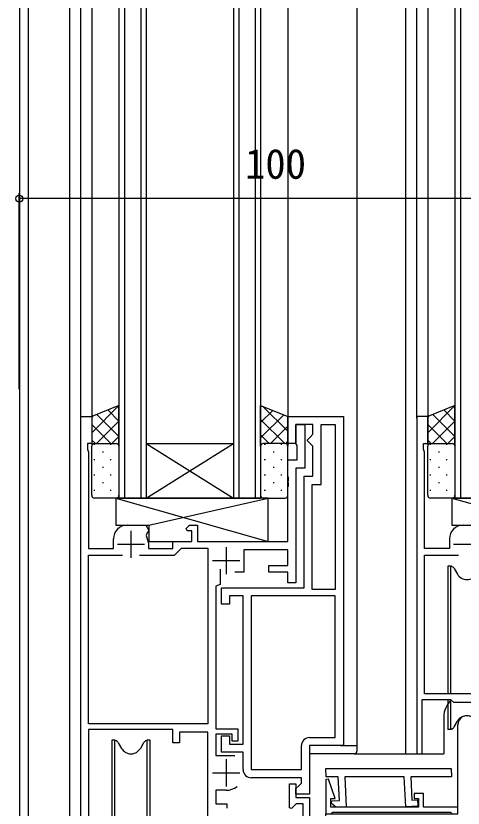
# Model space of a CAD drawing. Units: millimetres, scale not verified. Extents: x -437 to 438, y -681 to 679.
# Drawn here: x -255.6 to -173.5, y -83.5 to 62.1 of the extents above; entities that cross this region are included whole.
import ezdxf
from ezdxf.enums import TextEntityAlignment as Align

# ---------------------------------------------------------------- set-up
doc = ezdxf.new("R2010")
doc.units = ezdxf.units.MM
doc.header["$LTSCALE"] = 4
for name, color, linetype in [('0-2_YKK_11', 7, 'Continuous'), ('0-3_YKK_12', 2, 'Continuous'), ('0-4_YKK_13', 4, 'Continuous'), ('0-5_YKK_D', 6, 'Continuous')]:
    doc.layers.add(name, color=color, linetype=linetype)
doc.styles.add('ＭＳ ゴシック', font='')
doc.styles.get('ＭＳ ゴシック').set_extended_font_data('MS Gothic')

msp = doc.modelspace()

# ---------------------------------------------------------------- linework, layer by layer
at = {"layer": '0-2_YKK_11'}
for p, q in [((-234.49, -32.489), (-234.49, -37.489)), ((-236.99, -34.989), (-231.99, -34.989)), ((-216.99, -35.489), (-216.99, -40.489)), ((-175.29, -34.989), (-170.29, -34.989)), ((-219.49, -37.989), (-214.49, -37.989)), ((-216.99, -74.489), (-216.99, -79.489)), ((-219.49, -76.989), (-214.49, -76.989))]:
    msp.add_line(p, q, dxfattribs=at)
for points in [[(-223.79, -104.489), (-223.79, -95.489), (-225.79, -95.489), (-225.79, -97.489), (-226.79, -97.489), (-226.79, -95.489), (-231.49, -95.489), (-231.99, -95.989), (-236.99, -95.989), (-237.49, -95.489), (-242.69, -95.489), (-242.69, -105.489), (-243.69, -105.489), (-243.69, -11.489), (-241.69, -11.489), (-241.69, -16.489), (-242.49, -16.489), (-242.49, -17.489), (-242.29, -18.038), (-242.29, -35.789), (-237.69, -35.789), (-237.69, -33.989)], [(-213.89, -76.389), (-213.89, -73.189), (-217.89, -73.189), (-217.89, -70.189), (-216.39, -70.189), (-216.39, -71.689), (-213.89, -71.689), (-213.89, -44.489), (-216.39, -44.489), (-216.39, -45.989), (-217.89, -45.989), (-217.89, -42.989), (-202.69, -42.989), (-202.69, -22.489), (-201.09, -22.489), (-201.09, -16.989), (-201.59, -16.489), (-202.09, -15.989), (-202.09, -15.789), (-201.59, -15.289), (-201.09, -14.789), (-201.09, -12.989), (-204.19, -12.989), (-204.19, -16.489), (-205.69, -16.489), (-205.69, -11.489), (-195.49, -11.489)], [(-195.49, -11.489), (-195.49, -71.989), (-201.69, -71.989), (-201.69, -80.889), (-204.19, -80.889), (-204.19, -79.889), (-203.69, -79.389), (-203.19, -78.889), (-203.19, -77.889), (-212.39, -77.889)], [(-175.99, -33.989), (-175.99, -35.789), (-180.59, -35.789), (-180.59, -18.038), (-180.79, -17.489), (-180.79, -16.489), (-179.99, -16.489), (-179.99, -11.489), (-181.99, -11.489), (-181.99, -73.489), (-180.99, -73.489), (-180.99, -63.489), (-175.79, -63.489), (-175.29, -63.989), (-170.29, -63.989)], [(-235.19, -31.489), (-231.79, -31.489), (-231.29, -32.355), (-231.29, -32.551), (-231.49, -32.897), (-231.676, -33.35), (-231.29, -34.789), (-231.29, -35.789), (-226.79, -35.789), (-226.79, -34.489), (-223.29, -34.489), (-223.29, -32.489), (-224.166, -32.489), (-224.326, -32.101), (-223.714, -31.489), (-222.29, -31.489), (-222.29, -34.489), (-205.69, -34.489), (-205.69, -24.447), (-205.57, -24.264), (-205.57, -23.714), (-205.69, -23.531), (-205.69, -23.447), (-205.57, -23.264), (-205.57, -22.714), (-205.69, -22.531), (-205.69, -19.489), (-203.99, -19.489), (-203.99, -16.835), (-204.19, -16.489), (-204.19, -12.989), (-202.59, -12.989), (-202.59, -20.989), (-204.19, -20.989), (-204.19, -42.089), (-205.69, -42.089), (-205.69, -40.089), (-209.19, -40.089), (-209.19, -38.889), (-205.69, -38.889)], [(-232.94, -36.989), (-226.49, -36.989), (-225.49, -35.989), (-225.19, -35.689), (-220.39, -35.689), (-220.39, -67.989), (-242.29, -67.989), (-242.29, -36.989), (-236.04, -36.989)], [(-205.69, -38.889), (-205.69, -35.989), (-213.79, -35.989), (-213.79, -40.089), (-215.44, -40.089)], [(-171.24, -36.989), (-165.09, -36.989), (-165.09, -62.489), (-180.59, -62.489), (-180.59, -36.989), (-174.34, -36.989)], [(-218.14, -39.55), (-218.14, -42.389), (-218.89, -42.662), (-218.89, -68.889), (-214.89, -68.889), (-214.89, -71.189), (-215.89, -71.189), (-215.89, -69.889), (-218.89, -69.889), (-218.89, -73.789), (-215.39, -73.789)], [(-212.39, -44.489), (-212.39, -76.389), (-203.19, -76.389), (-203.19, -71.989)], [(-201.69, -70.489), (-196.99, -70.489), (-196.99, -44.489), (-212.39, -44.489)], [(-196.39, -91.689), (-198.69, -91.689), (-198.69, -89.589), (-197.89, -89.589), (-197.89, -90.689), (-196.39, -90.689), (-196.39, -85.489), (-197.89, -85.489), (-197.89, -86.589), (-198.69, -86.589), (-198.69, -84.489), (-174.49, -84.489), (-174.49, -68.189)], [(-202.89, -85.989), (-202.89, -82.689), (-204.166, -82.689), (-205.02, -83.543), (-205.39, -83.389), (-205.39, -80.328), (-205.39, -78.989), (-204.19, -78.989), (-204.19, -81.489), (-201.69, -81.489), (-201.69, -92.489)], [(-216.99, -80.189), (-218.89, -80.189), (-218.89, -82.689), (-216.89, -82.689), (-216.89, -83.489)]]:
    msp.add_lwpolyline(points, dxfattribs=at)
for points in [[(-196.99, -12.989), (-196.99, -43.289), (-201.19, -43.289), (-201.19, -23.989), (-199.59, -23.989), (-199.59, -12.989)], [(-242.29, -68.989), (-242.29, -94.489), (-226.79, -94.489), (-226.79, -86.489), (-220.39, -86.489), (-220.39, -69.489), (-225.59, -69.489), (-225.59, -71.489), (-226.79, -71.489), (-226.79, -68.989)], [(-198.716, -76.189), (-175.685, -76.189), (-175.606, -77.689), (-183.117, -77.689), (-182.892, -81.974), (-181.893, -81.922), (-181.831, -83.12), (-184.028, -83.235), (-184.318, -77.689), (-195.233, -77.689), (-194.944, -83.206), (-196.866, -83.307), (-197.719, -82.539), (-197.579, -82.143), (-196.205, -82.071), (-196.435, -77.689), (-198.638, -77.689)], [(-197.39, -84.189), (-175.79, -84.189), (-175.49, -84.489), (-174.49, -84.489), (-174.49, -83.289), (-180.79, -83.289), (-180.79, -80.789), (-182.49, -80.789), (-182.49, -81.689), (-181.69, -81.689), (-181.69, -83.289), (-197.79, -83.289), (-197.79, -81.689), (-196.969, -81.689), (-198.189, -78.151), (-198.69, -78.235), (-198.69, -84.489), (-197.69, -84.489)]]:
    msp.add_lwpolyline(points, close=True, dxfattribs=at)
for centre, radius, start, end in [((-235.19, -33.989), 2.5, 90.00001, 179.99999), ((-173.49, -33.989), 2.5, 90.00001, 179.99999), ((-172.79, -68.189), 1.7, 359.99999, 180.00001), ((-201.69, -71.989), 1.5, 90.00001, 179.99999), ((-212.39, -76.389), 1.5, 180.00001, 269.99999), ((-216.99, -76.989), 3.2, 270.00001, 308.36652)]:
    msp.add_arc(centre, radius, start, end, dxfattribs=at)
at = {"layer": '0-3_YKK_12'}
for p, q in [((-254.99, 205.512), (-254.99, -111.187)), ((-253.392, 205.512), (-253.392, -120.289)), ((-245.69, -105.488), (-245.69, 205.512)), ((-243.69, -11.689), (-243.69, 205.512)), ((-241.69, 205.512), (-241.69, -11.978)), ((-236.69, 205.512), (-236.69, -26.492)), ((-235.69, 205.512), (-235.69, -26.492)), ((-232.69, 205.512), (-232.69, -26.492)), ((-231.69, 205.512), (-231.69, -26.492)), ((-215.69, 205.512), (-215.69, -26.492)), ((-214.69, 205.512), (-214.69, -26.492)), ((-211.69, 205.512), (-211.69, -26.492)), ((-210.69, 205.512), (-210.69, -26.492)), ((-205.69, 205.512), (-205.69, -11.489)), ((-192.99, 205.512), (-192.99, -71.989)), ((-183.99, -73.488), (-183.99, 205.512)), ((-181.99, -11.789), (-181.99, 205.512)), ((-179.99, 205.512), (-179.99, -11.978)), ((-174.99, 205.512), (-174.99, -26.492)), ((-173.99, 205.512), (-173.99, -26.492)), ((-231.69, -16.492), (-215.69, -16.492)), ((-231.69, -16.492), (-215.69, -26.492)), ((-231.69, -26.492), (-215.69, -16.492)), ((-236.69, -26.492), (-210.69, -26.492)), ((-174.99, -26.492), (-148.99, -26.492)), ((-177.04, -66.739), (-177.04, -73.489)), ((-195.99, -71.989), (-192.99, -71.989)), ((-193.49, -73.487), (-177.04, -73.489))]:
    msp.add_line(p, q, dxfattribs=at)
msp.add_arc((-172.79, -66.739), 4.25, 132.61103, 180, dxfattribs=at)
at = {"layer": '0-4_YKK_13'}
for p, q in [((-241.69, -14.521), (-236.69, -9.521)), ((-236.69, -9.521), (-236.711, -9.5)), ((-210.69, -9.805), (-210.466, -9.581)), ((-205.69, -14.237), (-210.265, -9.662)), ((-179.99, -14.521), (-174.99, -9.521)), ((-174.99, -9.521), (-175.011, -9.5)), ((-241.69, -11.693), (-241.355, -11.358)), ((-241.69, -11.492), (-241.69, -16.992)), ((-236.69, -15.178), (-240.752, -11.116)), ((-236.69, -12.35), (-238.732, -10.308)), ((-210.69, -12.634), (-208.446, -10.39)), ((-210.69, -15.462), (-206.426, -11.198)), ((-205.69, -11.492), (-205.69, -16.992)), ((-179.99, -11.693), (-179.655, -11.358)), ((-179.99, -11.492), (-179.99, -16.992)), ((-174.99, -15.178), (-179.052, -11.116)), ((-174.99, -12.35), (-177.031, -10.308)), ((-238.205, -16.492), (-241.69, -13.006)), ((-240.832, -16.492), (-236.69, -12.35)), ((-206.264, -16.492), (-210.69, -12.065)), ((-176.505, -16.492), (-179.99, -13.006)), ((-179.132, -16.492), (-174.99, -12.35)), ((-208.891, -16.492), (-205.69, -13.291)), ((-241.033, -16.492), (-241.69, -15.835)), ((-238.004, -16.492), (-236.69, -15.178)), ((-209.092, -16.492), (-210.69, -14.894)), ((-179.333, -16.492), (-179.99, -15.835)), ((-176.304, -16.492), (-174.99, -15.178)), ((-241.69, -25.992), (-241.69, -16.992)), ((-241.335, -16.587), (-241.135, -16.587)), ((-241.19, -16.492), (-237.19, -16.492)), ((-238.305, -16.587), (-238.105, -16.587)), ((-236.69, -16.992), (-236.69, -25.992)), ((-210.69, -16.992), (-210.69, -25.992)), ((-206.19, -16.492), (-210.19, -16.492)), ((-210.005, -16.587), (-209.805, -16.587)), ((-206.975, -16.587), (-206.775, -16.587)), ((-206.076, -16.505), (-205.69, -16.119)), ((-205.69, -25.992), (-205.69, -16.992)), ((-179.99, -25.992), (-179.99, -16.992)), ((-179.635, -16.587), (-179.435, -16.587)), ((-179.49, -16.492), (-175.49, -16.492)), ((-176.605, -16.587), (-176.405, -16.587)), ((-174.99, -16.992), (-174.99, -25.992)), ((-239.72, -18.002), (-239.52, -18.002)), ((-208.39, -18.002), (-208.19, -18.002)), ((-178.02, -18.002), (-177.82, -18.002)), ((-241.335, -19.417), (-241.135, -19.417)), ((-238.305, -19.417), (-238.105, -19.417)), ((-210.005, -19.417), (-209.805, -19.417)), ((-206.975, -19.417), (-206.775, -19.417)), ((-179.635, -19.417), (-179.435, -19.417)), ((-176.605, -19.417), (-176.405, -19.417)), ((-239.72, -20.832), (-239.52, -20.832)), ((-208.39, -20.832), (-208.19, -20.832)), ((-178.02, -20.832), (-177.82, -20.832)), ((-241.335, -22.247), (-241.135, -22.247)), ((-238.305, -22.247), (-238.105, -22.247)), ((-210.005, -22.247), (-209.805, -22.247)), ((-206.975, -22.247), (-206.775, -22.247)), ((-179.635, -22.247), (-179.435, -22.247)), ((-176.605, -22.247), (-176.405, -22.247)), ((-239.72, -23.662), (-239.52, -23.662)), ((-208.39, -23.662), (-208.19, -23.662)), ((-178.02, -23.662), (-177.82, -23.662)), ((-241.335, -25.077), (-241.135, -25.077)), ((-238.305, -25.077), (-238.105, -25.077)), ((-210.005, -25.077), (-209.805, -25.077)), ((-206.975, -25.077), (-206.775, -25.077)), ((-179.635, -25.077), (-179.435, -25.077)), ((-176.605, -25.077), (-176.405, -25.077)), ((-237.19, -26.492), (-241.19, -26.492)), ((-237.29, -26.489), (-209.29, -34.489)), ((-231.19, -31.489), (-209.29, -26.489)), ((-210.19, -26.492), (-206.19, -26.492)), ((-175.49, -26.492), (-179.49, -26.492)), ((-175.59, -26.489), (-147.59, -34.489)), ((-176.29, -38.99), (-176.29, -62.49)), ((-175.748, -38.99), (-176.29, -38.99)), ((-175.748, -62.49), (-175.748, -38.99)), ((-175.637, -39.028), (-175.74, -38.99)), ((-175.113, -39.468), (-174.522, -40.49)), ((-176.29, -63.49), (-176.29, -68.99)), ((-175.748, -68.99), (-175.748, -63.54)), ((-175.113, -68.513), (-174.522, -67.49)), ((-175.748, -68.99), (-176.29, -68.99)), ((-175.637, -68.953), (-175.74, -68.99)), ((-237.99, -70.989), (-237.99, -94.489)), ((-237.448, -70.989), (-237.99, -70.989)), ((-237.448, -94.489), (-237.448, -70.989)), ((-237.337, -71.026), (-237.44, -70.989)), ((-231.644, -71.026), (-231.54, -70.989)), ((-230.99, -70.989), (-231.532, -70.989)), ((-231.532, -94.489), (-231.532, -70.989)), ((-230.99, -94.489), (-230.99, -70.989)), ((-236.813, -71.466), (-236.222, -72.489)), ((-232.168, -71.466), (-232.758, -72.489)), ((-192.99, -71.989), (-192.99, -72.989)), ((-234.604, -73.487), (-234.605, -73.486)), ((-234.352, -73.486), (-234.353, -73.484)), ((-193.99, -73.489), (-201.69, -73.489)), ((-193.49, -73.489), (-193.99, -73.489)), ((-230.99, -74.493), (-230.993, -74.491))]:
    msp.add_line(p, q, dxfattribs=at)
for points in [[(-236.69, -16.992), (-236.69, -9.492), (-241.69, -11.492)], [(-210.69, -16.992), (-210.69, -9.492), (-205.69, -11.492)], [(-174.99, -16.992), (-174.99, -9.492), (-179.99, -11.492)], [(-221.993, -34.489), (-209.29, -34.489), (-209.29, -26.489), (-237.29, -26.489), (-237.29, -31.489), (-231.19, -31.489), (-231.19, -34.489), (-223.587, -34.489)], [(-160.293, -34.489), (-147.59, -34.489), (-147.59, -26.489), (-175.59, -26.489), (-175.59, -31.489), (-169.49, -31.489), (-169.49, -34.489), (-161.887, -34.489)]]:
    msp.add_lwpolyline(points, dxfattribs=at)
for centre, radius, start, end in [((-241.19, -16.992), 0.5, 90, 180), ((-237.19, -16.992), 0.5, 0, 90), ((-210.19, -16.992), 0.5, 90, 180), ((-206.19, -16.992), 0.5, 0, 90), ((-179.49, -16.992), 0.5, 90, 180), ((-175.49, -16.992), 0.5, 0, 90), ((-241.19, -25.992), 0.5, 180, 270), ((-237.19, -25.992), 0.5, 270, 0), ((-210.19, -25.992), 0.5, 180, 270), ((-206.19, -25.992), 0.5, 270, 0), ((-179.49, -25.992), 0.5, 180, 270), ((-175.49, -25.992), 0.5, 270, 0), ((-175.979, -39.968), 1, 30, 70), ((-172.79, -39.49), 2, 210, 330), ((-172.79, -68.49), 2, 30, 150), ((-175.979, -68.013), 1, 290, 330), ((-237.679, -71.966), 1, 30, 70), ((-231.302, -71.966), 1, 110, 150), ((-234.49, -71.489), 2, 210, 330), ((-193.49, -72.989), 0.5, 270, 0)]:
    msp.add_arc(centre, radius, start, end, dxfattribs=at)
at = {"layer": '0-5_YKK_D'}
for p, q in [((-254.992, -6.492), (-254.992, 29.511)), ((-154.992, 28.511), (-254.992, 28.511))]:
    msp.add_line(p, q, dxfattribs=at)
msp.add_circle((-254.992, 28.511), 0.637, dxfattribs=at)

# ---------------------------------------------------------------- texts
at = {"layer": '0-5_YKK_D', "style": 'ＭＳ ゴシック'}
msp.add_text('100', height=5.499, dxfattribs=at).set_placement((-213.558, 30.511), align=Align.BOTTOM_LEFT)

doc.saveas('drawing.dxf')
